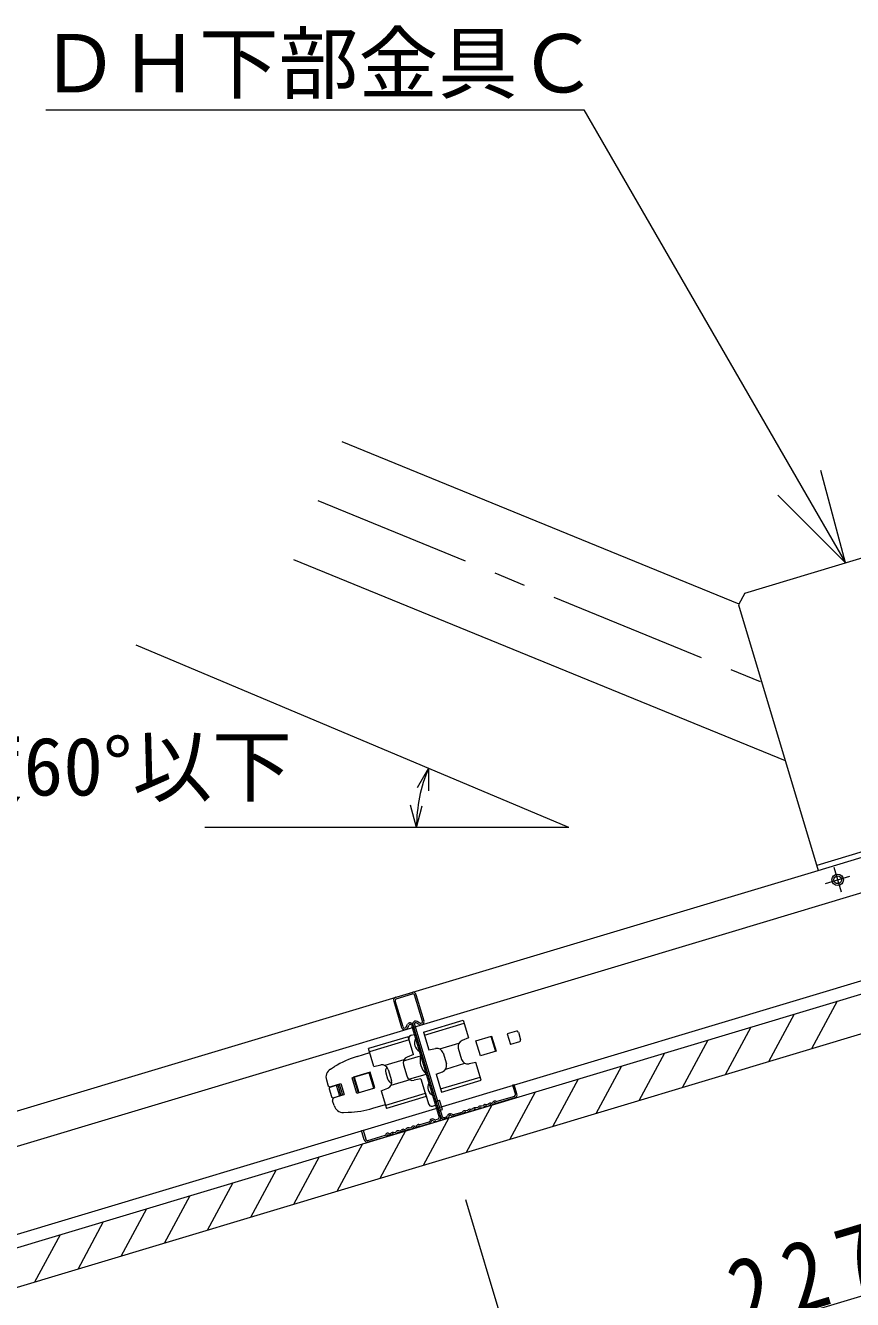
# Model space of a CAD drawing. Units: millimetres at full size, sheet at 1:10; details may follow other scales. Extents: x -2077 to 2023, y -1433 to 1417.
# Drawn here: x 397.9 to 657.3, y 183.5 to 583.4 of the extents above; entities that cross this region are included whole.
import ezdxf
from ezdxf.enums import TextEntityAlignment as Align

# ---------------------------------------------------------------- set-up
doc = ezdxf.new("R2010")
doc.units = ezdxf.units.MM
doc.header["$LTSCALE"] = 10
doc.linetypes.add('CHAIN1', pattern=[8, 5, -1, 1, -1])
for name, color, linetype, lineweight in [('1-0_断面', 7, 'Continuous', 9), ('1-1_寸法', 7, 'Continuous', 9), ('1-2_文字', 7, 'Continuous', 9), ('1-3_ＤＨクロス', 7, 'Continuous', 9)]:
    doc.layers.add(name, color=color, linetype=linetype, lineweight=lineweight)
doc.styles.add('ＭＳ ゴシック', font='')
doc.styles.get('ＭＳ ゴシック').set_extended_font_data('MS Gothic')

msp = doc.modelspace()

# ---------------------------------------------------------------- linework, layer by layer
at = {"layer": '1-0_断面'}
for p, q in [((-273.06, -13.5), (1665.42, 569.09)), ((623.53, 405.28), (793.61, 456.39)), ((497.11, 452.79), (621.69, 401.87)), ((481.98, 415.76), (636.19, 352.73)), ((623.53, 405.28), (621.52, 401.54)), ((621.52, 401.54), (646.56, 318.22)), ((713.14, 339.9), (646.1, 319.75)), ((646.56, 318.22), (719.74, 340.22)), ((619.71, 299.09), (722.8, 330.07)), ((-160.57, 75.65), (646.56, 318.22)), ((648.84, 314.11), (656.5, 316.41)), ((653.82, 311.43), (651.52, 319.09)), ((-273.06, 3.21), (744.64, 309.07)), ((-273.06, -0.97), (746.27, 305.38)), ((-157.51, 65.5), (619.71, 299.09)), ((644.6, 262.29), (652.64, 277.24)), ((631.06, 258.22), (639.1, 273.17)), ((522.73, 267.47), (535.18, 271.21)), ((523.03, 266.48), (535.48, 270.22)), ((617.52, 254.15), (625.55, 269.1)), ((517.94, 266.03), (505.49, 262.28)), ((518.24, 265.04), (505.79, 261.3)), ((519.62, 260.44), (517.94, 266.03)), ((518.85, 266.48), (519.81, 266.76)), ((522.73, 267.47), (524.41, 261.88)), ((527.84, 262.16), (533.84, 263.96)), ((539.2, 264.76), (544.09, 266.23)), ((540.64, 259.97), (539.2, 264.76)), ((543.88, 266.17), (545.32, 261.38)), ((543.99, 266.2), (545.43, 261.41)), ((544.09, 266.23), (545.53, 261.44)), ((551.87, 267.79), (549, 266.92)), ((549, 266.92), (550, 263.57)), ((552.88, 264.43), (550, 263.57)), ((552.49, 267.45), (553.21, 265.06)), ((603.97, 250.08), (612.01, 265.03)), ((501.96, 259.83), (505.87, 261.01)), ((507.17, 256.7), (505.49, 262.28)), ((516.45, 258.44), (521.82, 260.06)), ((519.62, 260.44), (517.59, 259.63)), ((524.41, 261.88), (526.54, 262.32)), ((528.87, 260.94), (529.91, 257.46)), ((533.65, 262.38), (534.7, 258.9)), ((545.53, 261.44), (540.64, 259.97)), ((590.43, 246.01), (598.47, 260.96)), ((493.56, 255.84), (494.82, 256.62)), ((507.17, 256.7), (509.31, 257.14)), ((516.6, 258.78), (510.6, 256.98)), ((516.42, 257.2), (517.46, 253.72)), ((529.73, 255.88), (535.72, 257.69)), ((576.89, 241.94), (584.92, 256.89)), ((492.27, 252.43), (492.73, 250.9)), ((500.31, 253.12), (500.79, 253.27)), ((501.78, 248.24), (500.31, 253.12)), ((506.05, 254.85), (500.79, 253.27)), ((500.79, 253.27), (502.25, 248.38)), ((505.68, 254.69), (500.8, 253.22)), ((500.8, 253.22), (502.24, 248.43)), ((501.01, 253.28), (502.45, 248.49)), ((507.12, 249.9), (505.68, 254.69)), ((507.52, 249.97), (506.05, 254.85)), ((510.9, 254.69), (511.48, 252.78)), ((511.63, 255.76), (512.67, 252.28)), ((518.48, 252.51), (512.49, 250.7)), ((518.17, 252.7), (523.55, 254.31)), ((521.92, 252.78), (519.78, 252.34)), ((521.92, 252.78), (523.6, 247.2)), ((526.71, 254.22), (528.74, 255.03)), ((526.71, 254.22), (528.39, 248.64)), ((528.09, 249.62), (540.54, 253.36)), ((528.39, 248.64), (540.84, 252.38)), ((563.34, 237.87), (571.38, 252.82)), ((493.12, 249.61), (493.84, 247.21)), ((493.45, 250.23), (496.32, 251.09)), ((493.72, 250.36), (496.79, 251.28)), ((495.37, 250.8), (496.37, 247.45)), ((495.84, 250.95), (496.85, 247.6)), ((496.32, 251.09), (497.33, 247.74)), ((496.79, 251.28), (497.82, 247.84)), ((502.25, 248.38), (501.78, 248.24)), ((502.24, 248.43), (507.12, 249.9)), ((502.25, 248.38), (507.52, 249.97)), ((509.47, 249.04), (511.5, 249.85)), ((509.47, 249.04), (511.15, 243.45)), ((523.3, 248.18), (510.85, 244.44)), ((523.22, 248.47), (524.28, 244.93)), ((549.8, 233.8), (557.84, 248.75)), ((494.68, 244.39), (494.22, 245.92)), ((494.46, 246.88), (497.33, 247.74)), ((494.76, 246.91), (497.82, 247.84)), ((506.85, 243.55), (510.77, 244.73)), ((523.6, 247.2), (511.15, 243.45)), ((525.53, 244.26), (526.48, 244.55)), ((526.17, 245.6), (527.8, 246.09)), ((536.25, 229.73), (544.29, 244.68)), ((497.65, 242.25), (499.12, 242.3)), ((522.71, 225.66), (530.75, 240.61)), ((509.17, 221.59), (517.21, 236.54)), ((495.62, 217.52), (503.66, 232.47)), ((482.08, 213.45), (490.12, 228.4)), ((468.54, 209.38), (476.57, 224.32)), ((454.99, 205.31), (463.03, 220.25)), ((441.45, 201.24), (449.49, 216.18)), ((427.9, 197.17), (435.94, 212.11)), ((414.36, 193.1), (422.4, 208.04)), ((400.82, 189.03), (408.86, 203.97))]:
    msp.add_line(p, q, dxfattribs=at)
at = {"layer": '1-0_断面', "color": 4, "linetype": 'CHAIN1'}
msp.add_line((489.54, 434.27), (628.78, 377.36), dxfattribs=at)
at = {"layer": '1-0_断面'}
for points in [[(535.18, 271.21), (536.86, 265.62), (534.83, 264.81)], [(540.84, 252.38), (539.16, 257.96), (537.02, 257.52)], [(527.03, 242.73), (528.66, 243.21), (527.8, 246.09)]]:
    msp.add_lwpolyline(points, dxfattribs=at)
for radius in [1.8, 1.2]:
    msp.add_circle((652.67, 315.26), radius, dxfattribs=at)
for centre, radius, start, end in [((519.14, 265.52), 1, 106.7275, 196.7275), ((522.83, 264.02), 2.9, 153.1247, 240.3303), ((535.57, 262.96), 2, 111.7275, 196.7275), ((552.01, 267.31), 0.5, 16.7275, 106.7275), ((552.73, 264.91), 0.5, 286.7275, 16.7275), ((527.69, 258.69), 6.03, 166.8647, 226.5903), ((526.95, 260.37), 2, 16.7275, 101.7275), ((510.59, 231.1), 30, 106.7275, 121.7275), ((509.71, 255.19), 2, 16.7275, 101.7275), ((512.82, 255.27), 2, 142.5042, 196.7275), ((518.33, 257.78), 2, 111.7275, 196.7275), ((528, 256.89), 2, 291.7275, 16.7275), ((536.62, 259.48), 2, 196.7275, 281.7275), ((495.14, 253.29), 3, 121.7275, 196.7275), ((513.4, 253.35), 2, 196.7275, 250.9507), ((510.76, 251.7), 2, 291.7275, 16.7275), ((519.38, 254.29), 2, 196.7275, 281.7275), ((493.49, 251.13), 0.8, 196.7275, 286.7275), ((493.59, 249.75), 0.5, 106.7275, 196.7275), ((527, 250.13), 2.9, 153.1247, 240.3303), ((494.31, 247.36), 0.5, 196.7275, 286.7275), ((494.99, 246.15), 0.8, 106.7275, 196.7275), ((497.56, 245.25), 3, 196.7275, 271.7275), ((525.24, 245.22), 1, 196.7275, 286.7275), ((498.22, 272.28), 30, 271.7275, 286.7275)]:
    msp.add_arc(centre, radius, start, end, dxfattribs=at)
at = {"layer": '1-1_寸法'}
for q in [(772.49, 218.32), (536.07, 214.78)]:
    msp.add_line((554.55, 153.07), q, dxfattribs=at)
at = {"layer": '1-2_文字'}
for p, q in [((655.11, 414.77), (647.34, 443.75)), ((568.31, 331.73), (432.62, 388.94)), ((524.29, 350.29), (520.75, 344.15)), ((524.29, 350.29), (524.29, 343.23)), ((520.54, 331.73), (518.67, 338.69)), ((520.54, 331.73), (522.33, 338.43)), ((568.31, 331.73), (454.1, 331.73))]:
    msp.add_line(p, q, dxfattribs=at)
msp.add_lwpolyline([(404.25, 556.88), (573.06, 556.88), (655.11, 414.77), (633.89, 435.98)], dxfattribs=at)
msp.add_arc((568.31, 331.73), 47.77, 157.1363, 179.9998, dxfattribs=at)
at = {"layer": '1-3_ＤＨクロス'}
for p, q in [((514.06, 278.4), (519.14, 279.93)), ((513.39, 277.16), (515.87, 268.92)), ((516.35, 269.07), (513.87, 277.3)), ((514.21, 277.92), (519.28, 279.45)), ((522.38, 270.88), (519.9, 279.11)), ((520.38, 279.26), (522.86, 271.02)), ((517.28, 268.99), (517.77, 269.92)), ((517.71, 268.74), (518.21, 269.68)), ((518.95, 269.61), (527.63, 240.71)), ((519.43, 269.75), (528.11, 240.86)), ((519.73, 268.76), (528.11, 240.86)), ((519.91, 269.9), (528.59, 241)), ((521.43, 269.85), (520.48, 270.36)), ((521.64, 270.31), (520.72, 270.8)), ((551.19, 250.93), (550.71, 250.78)), ((550.71, 250.78), (551.58, 247.91)), ((552.05, 248.05), (551.19, 250.93)), ((541.41, 244.33), (540.86, 244.17)), ((543.04, 244.82), (542.49, 244.66)), ((542.64, 244.18), (543.18, 244.34)), ((544.12, 245.15), (544.28, 245.19)), ((544.26, 244.67), (544.42, 244.71)), ((544.39, 245.29), (544.49, 245.46)), ((544.93, 245.22), (544.83, 245.05)), ((545.2, 245.3), (545.37, 245.21)), ((545.43, 245.75), (545.6, 245.65)), ((551.24, 247.29), (545.76, 245.64)), ((551.38, 246.81), (545.9, 245.16)), ((526.25, 239.92), (526.04, 240.06)), ((527.3, 240.09), (526.58, 239.88)), ((529.21, 240.67), (529.93, 240.88)), ((530.07, 240.4), (529.36, 240.19)), ((530.18, 241.11), (530.28, 241.33)), ((530.74, 241.13), (530.64, 240.91)), ((531.32, 241.31), (531.53, 241.18)), ((531.8, 241.59), (531.6, 241.73)), ((532.14, 241.55), (534.9, 242.38)), ((535.04, 241.9), (532.29, 241.07)), ((536.53, 242.86), (535.98, 242.7)), ((536.12, 242.22), (536.67, 242.39)), ((538.15, 243.35), (537.61, 243.19)), ((537.75, 242.71), (538.3, 242.87)), ((539.78, 243.84), (539.24, 243.68)), ((539.38, 243.2), (539.93, 243.36)), ((541.01, 243.69), (541.55, 243.85)), ((503.31, 236.54), (503.79, 236.68)), ((504.17, 233.66), (503.31, 236.54)), ((503.79, 236.68), (504.65, 233.81)), ((513.47, 235.94), (514.02, 236.1)), ((515.1, 236.43), (515.65, 236.59)), ((515.79, 236.11), (515.25, 235.95)), ((516.73, 236.92), (517.28, 237.08)), ((517.42, 236.6), (516.87, 236.44)), ((518.36, 237.4), (518.9, 237.57)), ((518.5, 236.93), (519.05, 237.09)), ((519.99, 237.89), (520.53, 238.06)), ((520.68, 237.58), (520.13, 237.42)), ((524.38, 239.21), (521.62, 238.38)), ((521.76, 237.9), (524.51, 238.73)), ((524.63, 239.44), (524.72, 239.66)), ((525.18, 239.46), (525.09, 239.24)), ((525.77, 239.64), (525.97, 239.51)), ((526.73, 239.4), (527.44, 239.61)), ((505.27, 233.47), (510.76, 235.12)), ((505.42, 232.99), (510.9, 234.64)), ((510.97, 235.39), (510.88, 235.22)), ((511.41, 235.15), (511.32, 234.98)), ((511.68, 235.23), (511.85, 235.14)), ((512.08, 235.58), (511.91, 235.67)), ((512.39, 235.61), (512.24, 235.56)), ((512.54, 235.13), (512.38, 235.09)), ((513.62, 235.46), (514.16, 235.62))]:
    msp.add_line(p, q, dxfattribs=at)
for centre, radius, start, end in [((519.43, 278.97), 1, 16.7275, 106.7275), ((514.35, 277.45), 1, 106.7275, 196.7275), ((514.35, 277.45), 0.5, 106.7275, 196.7275), ((519.43, 278.97), 0.5, 16.7275, 106.7275), ((516.82, 269.21), 1, 196.7275, 331.7275), ((516.82, 269.21), 0.5, 196.7275, 334.5754), ((518.57, 269.49), 0.9, 16.7275, 151.7275), ((518.57, 269.49), 0.4, 16.7275, 151.7275), ((520.29, 270.01), 0.9, 61.7275, 196.7275), ((520.29, 270.01), 0.4, 61.7275, 196.7275), ((521.9, 270.73), 1, 241.7275, 16.7275), ((521.9, 270.73), 0.5, 238.8795, 16.7275), ((551.1, 247.77), 1, 286.7275, 16.7275), ((540.47, 243.53), 0.7, 67.785, 145.6699), ((540.81, 244.36), 0.2, 247.785, 286.7275), ((541.35, 244.52), 0.2, 286.7275, 325.6699), ((542.09, 244.02), 0.7, 67.785, 145.6699), ((541.35, 244.52), 0.7, 286.7275, 325.6699), ((542.09, 244.02), 0.2, 69.8576, 145.6699), ((542.44, 244.85), 0.7, 247.785, 286.7275), ((542.44, 244.85), 0.2, 247.785, 286.7275), ((542.98, 245.01), 0.2, 286.7275, 325.6699), ((543.72, 244.51), 0.7, 67.785, 145.6699), ((542.98, 245.01), 0.7, 286.7275, 325.6699), ((543.72, 244.51), 0.2, 67.785, 143.5974), ((544.06, 245.34), 0.7, 247.785, 286.7275), ((544.06, 245.34), 0.2, 247.785, 286.7275), ((544.22, 245.39), 0.2, 286.7275, 331.7275), ((544.22, 245.39), 0.7, 286.7275, 331.7275), ((545.1, 245.13), 0.7, 61.7275, 151.7275), ((545.1, 245.13), 0.2, 61.7275, 151.7275), ((545.7, 245.83), 0.7, 241.7275, 286.7275), ((545.7, 245.83), 0.2, 241.7275, 286.7275), ((551.1, 247.77), 0.5, 286.7275, 16.7275), ((525.55, 239.31), 0.9, 56.7275, 156.7275), ((526.47, 240.26), 0.4, 236.7275, 286.7275), ((527.15, 240.57), 0.5, 286.7275, 16.7275), ((527.15, 240.57), 1, 286.7275, 16.7275), ((529.07, 241.15), 1, 196.7275, 286.7275), ((529.07, 241.15), 0.5, 196.7275, 286.7275), ((529.82, 241.27), 0.4, 286.7275, 336.7275), ((529.82, 241.27), 0.9, 286.7275, 336.7275), ((531.11, 240.97), 0.9, 56.7275, 156.7275), ((531.11, 240.97), 0.4, 56.7275, 156.7275), ((532.02, 241.93), 0.9, 236.7275, 286.7275), ((532.02, 241.93), 0.4, 236.7275, 286.7275), ((534.84, 242.57), 0.2, 286.7275, 325.6699), ((535.58, 242.06), 0.7, 67.785, 145.6699), ((534.84, 242.57), 0.7, 286.7275, 325.6699), ((535.58, 242.06), 0.2, 69.8576, 145.6699), ((535.92, 242.89), 0.7, 247.785, 286.7275), ((535.92, 242.89), 0.2, 247.785, 286.7275), ((536.47, 243.06), 0.2, 286.7275, 325.6699), ((537.21, 242.55), 0.7, 67.785, 145.6699), ((536.47, 243.06), 0.7, 286.7275, 325.6699), ((537.21, 242.55), 0.2, 69.8576, 145.6699), ((537.55, 243.38), 0.7, 247.785, 286.7275), ((537.55, 243.38), 0.2, 247.785, 286.7275), ((538.1, 243.55), 0.2, 286.7275, 325.6699), ((538.84, 243.04), 0.7, 67.785, 145.6699), ((538.1, 243.55), 0.7, 286.7275, 325.6699), ((538.84, 243.04), 0.2, 69.8576, 145.6699), ((539.18, 243.87), 0.7, 247.785, 286.7275), ((539.18, 243.87), 0.2, 247.785, 286.7275), ((539.72, 244.03), 0.2, 286.7275, 325.6699), ((539.72, 244.03), 0.7, 286.7275, 325.6699), ((540.47, 243.53), 0.2, 69.8576, 145.6699), ((540.81, 244.36), 0.7, 247.785, 286.7275), ((513.08, 235.3), 0.7, 67.785, 145.6699), ((513.42, 236.13), 0.2, 247.785, 286.7275), ((513.96, 236.29), 0.2, 286.7275, 325.6699), ((514.71, 235.78), 0.7, 67.785, 145.6699), ((514.71, 235.78), 0.2, 67.785, 143.5974), ((515.05, 236.62), 0.7, 247.785, 286.7275), ((515.05, 236.62), 0.2, 247.785, 286.7275), ((515.59, 236.78), 0.2, 286.7275, 325.6699), ((516.33, 236.27), 0.7, 67.785, 145.6699), ((515.59, 236.78), 0.7, 286.7275, 325.6699), ((516.33, 236.27), 0.2, 67.785, 143.5974), ((516.67, 237.11), 0.7, 247.785, 286.7275), ((516.67, 237.11), 0.2, 247.785, 286.7275), ((517.22, 237.27), 0.2, 286.7275, 325.6699), ((517.96, 236.76), 0.7, 67.785, 145.6699), ((517.22, 237.27), 0.7, 286.7275, 325.6699), ((517.96, 236.76), 0.2, 67.785, 143.5974), ((518.3, 237.6), 0.7, 247.785, 286.7275), ((518.3, 237.6), 0.2, 247.785, 286.7275), ((518.85, 237.76), 0.2, 286.7275, 325.6699), ((519.59, 237.25), 0.7, 67.785, 145.6699), ((518.85, 237.76), 0.7, 286.7275, 325.6699), ((519.59, 237.25), 0.2, 67.785, 143.5974), ((519.93, 238.09), 0.7, 247.785, 286.7275), ((519.93, 238.09), 0.2, 247.785, 286.7275), ((520.47, 238.25), 0.2, 286.7275, 325.6699), ((521.22, 237.74), 0.7, 67.785, 145.6699), ((520.47, 238.25), 0.7, 286.7275, 325.6699), ((521.22, 237.74), 0.2, 67.785, 143.5974), ((521.56, 238.58), 0.7, 247.785, 286.7275), ((521.56, 238.58), 0.2, 247.785, 286.7275), ((524.26, 239.6), 0.4, 286.7275, 336.7275), ((524.26, 239.6), 0.9, 286.7275, 336.7275), ((525.55, 239.31), 0.4, 56.7275, 156.7275), ((526.47, 240.26), 0.9, 236.7275, 286.7275), ((505.13, 233.95), 1, 196.7275, 286.7275), ((505.13, 233.95), 0.5, 196.7275, 286.7275), ((510.7, 235.31), 0.2, 286.7275, 331.7275), ((510.7, 235.31), 0.7, 286.7275, 331.7275), ((511.58, 235.06), 0.7, 61.7275, 151.7275), ((511.58, 235.06), 0.2, 61.7275, 151.7275), ((512.18, 235.76), 0.7, 241.7275, 286.7275), ((512.18, 235.76), 0.2, 241.7275, 286.7275), ((512.33, 235.8), 0.2, 286.7275, 325.6699), ((512.33, 235.8), 0.7, 286.7275, 325.6699), ((513.08, 235.3), 0.2, 69.8576, 145.6699), ((513.42, 236.13), 0.7, 247.785, 286.7275), ((513.96, 236.29), 0.7, 286.7275, 325.6699)]:
    msp.add_arc(centre, radius, start, end, dxfattribs=at)

# ---------------------------------------------------------------- texts
at = {"layer": '1-1_寸法', "insert": (622.81, 173.5), "char_height": 21.99, "attachment_point": 7, "rotation": 16.669, "style": 'ＭＳ ゴシック'}
msp.add_mtext('\\T1.38;\\W0.85;227.5', dxfattribs=at)
at = {"layer": '1-2_文字', "style": 'ＭＳ ゴシック'}
for s, p in [('ＤＨ下部金具Ｃ', (402.3, 556.88)), ('ブレース角度60°以下', (247.24, 336.22))]:
    msp.add_text(s, height=18.33, dxfattribs=at).set_placement(p, align=Align.BOTTOM_LEFT)

doc.saveas('drawing.dxf')
